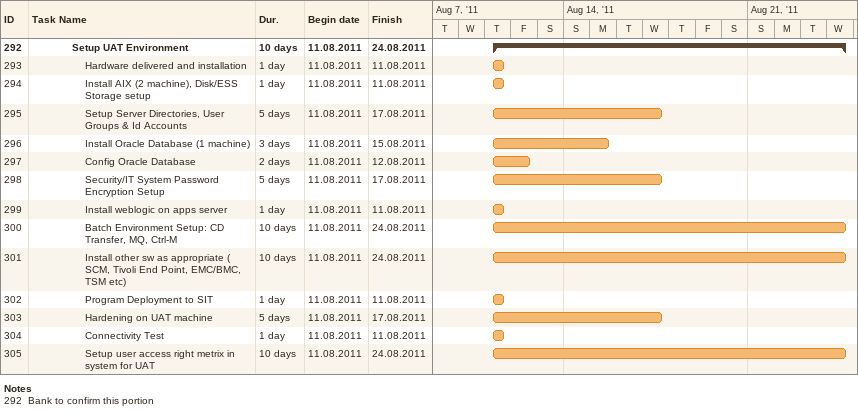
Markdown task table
| ID | Level | Task | Duration | Start | Finish |
|---|---|---|---|---|---|
| 292 | 4 | **Setup UAT Environment** | 10d | 2011-08-11 | 2011-08-24 |
| 293 | 5 | Hardware delivered and installation | 1d | 2011-08-11 | 2011-08-11 |
| 294 | 5 | Install AIX (2 machine), Disk/ESS Storage setup | 1d | 2011-08-11 | 2011-08-11 |
| 295 | 5 | Setup Server Directories, User Groups & Id Accounts | 5d | 2011-08-11 | 2011-08-17 |
| 296 | 5 | Install Oracle Database (1 machine) | 3d | 2011-08-11 | 2011-08-15 |
| 297 | 5 | Config Oracle Database | 2d | 2011-08-11 | 2011-08-12 |
| 298 | 5 | Security/IT System Password Encryption Setup | 5d | 2011-08-11 | 2011-08-17 |
| 299 | 5 | Install weblogic on apps server | 1d | 2011-08-11 | 2011-08-11 |
| 300 | 5 | Batch Environment Setup: CD Transfer, MQ, Ctrl-M | 10d | 2011-08-11 | 2011-08-24 |
| 301 | 5 | Install other sw as appropriate ( SCM, Tivoli End Point, EMC/BMC, TSM etc) | 10d | 2011-08-11 | 2011-08-24 |
| 302 | 5 | Program Deployment to SIT | 1d | 2011-08-11 | 2011-08-11 |
| 303 | 5 | Hardening on UAT machine | 5d | 2011-08-11 | 2011-08-17 |
| 304 | 5 | Connectivity Test | 1d | 2011-08-11 | 2011-08-11 |
| 305 | 5 | Setup user access right metrix in system for UAT | 10d | 2011-08-11 | 2011-08-24 |

Notes
- 292: Bank to confirm this portion
